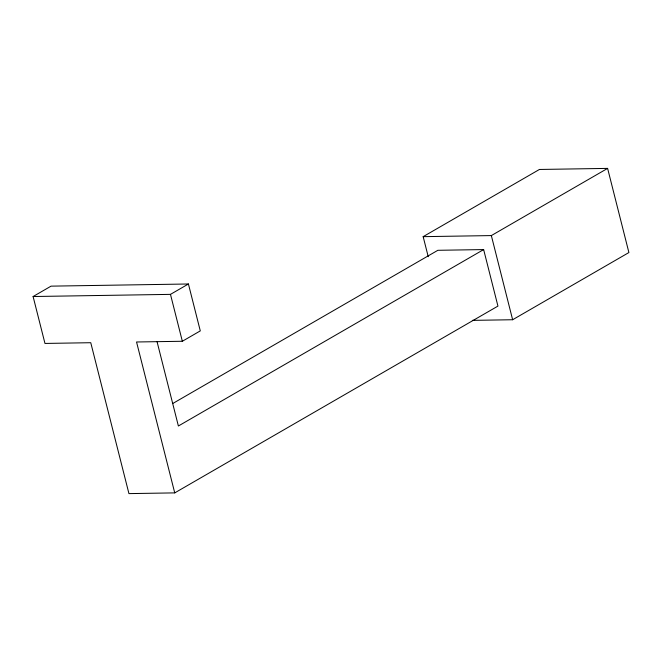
<?xml version="1.0" encoding="UTF-8"?>
<svg xmlns="http://www.w3.org/2000/svg" width="662" height="662" viewBox="0 0 662 662"><rect width="100%" height="100%" fill="white"/><g stroke="black" fill="none" stroke-linecap="round" stroke-linejoin="round"><path stroke-width="0.99" d="M33.1 296.526L51.048 286.149L188.422 283.99L200.288 330.892L182.34 341.269L136.546 341.989L174.735 492.884L128.941 493.612L90.76 342.709L44.966 343.437L33.1 296.526L170.473 294.367L188.422 283.99M428.231 256.69L423.159 236.657L539.422 169.464L607.608 168.388L628.9 252.545L512.636 319.738L472.345 320.367M172.873 403.439L437.855 250.302L483.641 249.574L497.94 306.092L174.735 492.884M423.159 236.657L491.345 235.581L607.608 168.388M483.641 249.574L178.384 425.997L157.018 341.551M491.345 235.581L512.636 319.738M170.473 294.367L182.34 341.269"/></g></svg>
